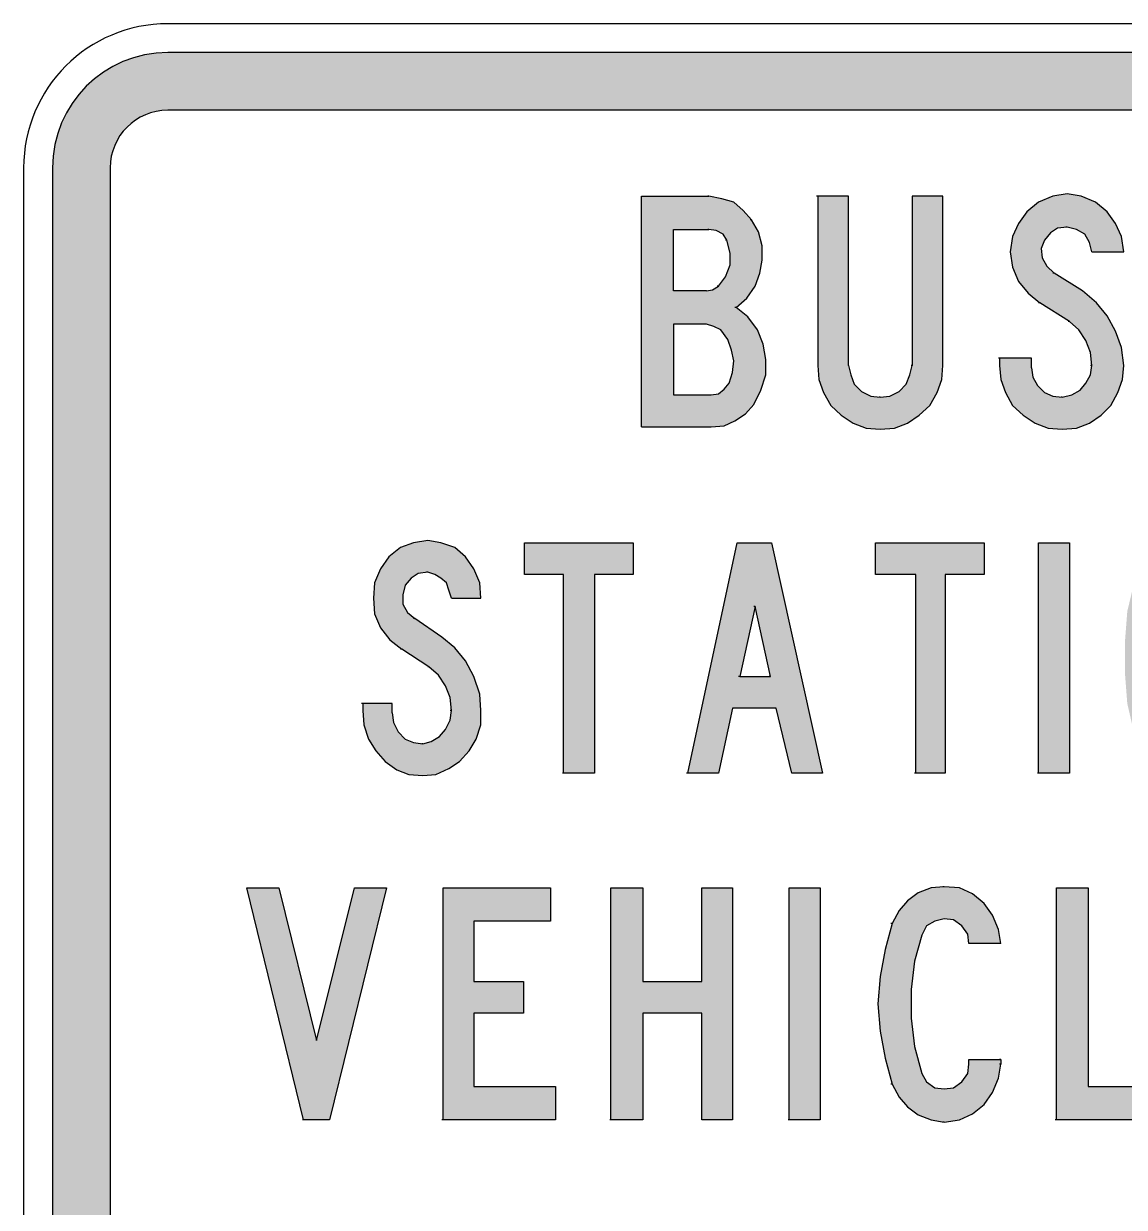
# Model space of a CAD drawing. Extents: x 227.8 to 287.8, y 176.5 to 262.2.
# Drawn here: x 227.75 to 265.93, y 221.12 to 262.15 of the extents above; entities that cross this region are included whole.
import ezdxf

# ---------------------------------------------------------------- set-up
doc = ezdxf.new("R2010")
doc.units = 0
doc.linetypes.add('CENTERX2', pattern=[101.60000000000001, 63.5, -12.7, 12.7, -12.7])
doc.layers.get('0').update_dxf_attribs({"linetype": 'CONTINUOUS'})
doc.layers.add('L35', color=3, linetype='CONTINUOUS')
doc.layers.add('T25', color=1, linetype='CONTINUOUS')

msp = doc.modelspace()

# ---------------------------------------------------------------- hatches: boundary and pattern name
at = {"layer": 'T25', "linetype": 'CENTERX2'}
h = msp.add_hatch(color=256, dxfattribs=at)
edge = h.paths.add_edge_path(flags=16)
edge.add_line((232.7540046261402, 185.1523697119231), (282.7540046261402, 185.1523697119231))
edge.add_arc((282.7540046261402, 187.1523697119231), 2, 270, 359.9999999999992)
edge.add_line((284.7540046261402, 187.1523697119231), (284.7540046261402, 257.1523697119231))
edge.add_arc((282.7540046261402, 257.1523697119231), 2, 0, 90)
edge.add_line((282.7540046261402, 259.1523697119231), (232.7540046261402, 259.152369711923))
edge.add_arc((232.7540046261402, 257.152369711923), 2, 90, 180)
edge.add_line((230.7540046261402, 257.152369711923), (230.7540046261402, 187.1523697119231))
edge.add_arc((232.7540046261402, 187.1523697119231), 2, 180, 270)
edge = h.paths.add_edge_path()
edge.add_line((232.7540046261402, 183.1523697119231), (282.7540046261402, 183.1523697119231))
edge.add_arc((282.7540046261402, 187.1523697119231), 4, 270, 360)
edge.add_line((286.7540046261402, 187.1523697119231), (286.7540046261402, 257.1523697119231))
edge.add_arc((282.7540046261402, 257.1523697119231), 4, 0, 90)
edge.add_line((282.7540046261402, 261.1523697119231), (232.7540046261402, 261.152369711923))
edge.add_arc((232.7540046261402, 257.152369711923), 4, 90, 180)
edge.add_line((228.7540046261402, 257.152369711923), (228.7540046261402, 187.1523697119231))
edge.add_arc((232.7540046261402, 187.1523697119231), 4, 180, 270)
h = msp.add_hatch(color=256, dxfattribs=at)
h.paths.add_polyline_path([(252.8361580982138, 252.6413756011945), (253.1230850045043, 253.0512711816094), (253.2870432366703, 253.5021563200659), (253.3690223527533, 253.953041458522), (253.3690223527532, 254.4449161550197), (253.2460536786288, 254.9367908515175), (253.0001163303799, 255.346686431932), (252.7131894240893, 255.6746028962647), (252.3852729597577, 255.9615298025545), (251.9753773793428, 256.0844984766792), (251.5244922408867, 256.166477592762), (251.4835026828451, 256.166477592762), (249.1880874325222, 256.166477592762), (249.1880874325223, 248.1735137746732), (251.6064713569695, 248.1735137746732), (252.0573564954258, 248.2145033327147), (252.4262625177992, 248.3784615648806), (252.7951685401724, 248.6243989131294), (253.0820954464629, 248.9523153774613), (253.3280327947118, 249.4441900739592), (253.4919910268776, 249.9770543284982), (253.4919910268776, 250.5099185830378), (253.4100119107947, 251.0427828375769), (253.2050641205872, 251.5346575340747), (252.8771476562555, 251.9855426725309), (252.4672520758407, 252.3134591368628)])
h.paths.add_polyline_path([(250.2948054996422, 252.8873129494435), (250.2948054996422, 255.0187699676005), (251.5244922408865, 255.0187699676005), (251.7704295891355, 254.977780409559), (252.0163669373843, 254.8548117354347), (252.1393356115088, 254.6498639452272), (252.2623042856332, 254.1989788067709), (252.2623042856333, 253.7890832263562), (252.0983460534673, 253.3791876459413), (251.8524087052184, 253.0512711816094), (251.647460915011, 252.9283025074849), (251.4425131248037, 252.8873129494435)], flags=16)
h.paths.add_polyline_path([(250.2948054996421, 251.739605324282), (251.4425131248038, 251.739605324282), (251.688450473052, 251.6576262081992), (251.9343878213013, 251.5346575340747), (252.1803251695502, 251.2067410697426), (252.3032938436747, 250.8378350473692), (252.3852729597577, 250.4689290249961), (252.3442834017162, 250.0590334445813), (252.2213147275918, 249.690127422208), (252.0573564954257, 249.4851796320004), (251.8524087052184, 249.3212213998347), (251.6064713569695, 249.2802318417932), (250.2948054996422, 249.2802318417932)], flags=16)
h.paths.add_polyline_path([(256.3612600897813, 256.166477592762), (255.2955315807028, 256.166477592762), (255.2955315807028, 250.3049707928301), (255.3365211387442, 249.8130960963323), (255.5004793709102, 249.3622109578763), (255.746416719159, 248.9113258194199), (256.1153227415318, 248.5834093550883), (256.5252183219473, 248.2964824487977), (256.9761034604035, 248.1325242166317), (257.4679781569018, 248.0915346585903), (257.9598528533991, 248.1325242166317), (258.4107379918555, 248.2964824487977), (258.8206335722699, 248.5834093550878), (259.1895395946435, 248.9113258194199), (259.4354769428924, 249.3622109578763), (259.5994351750583, 249.8130960963325), (259.6404247330997, 250.3049707928301), (259.6404247330997, 256.166477592762), (258.5746962240213, 256.166477592762), (258.5746962240213, 250.3049707928302), (258.4927171079384, 249.9770543284984), (258.3697484338138, 249.6491378641665), (258.123811085565, 249.4032005159176), (257.7958946212329, 249.2392422837517), (257.4679781569013, 249.1982527257102), (257.1400616925694, 249.2392422837517), (256.8121452282376, 249.4032005159175), (256.5662078799888, 249.6491378641665), (256.4432392058644, 249.9770543284982), (256.3612600897813, 250.3049707928301)])
h.paths.add_polyline_path([(264.4771925819944, 252.8873129494436), (263.493443188999, 253.5021563200656), (263.24750584075, 253.7480936683147), (263.0835476085841, 254.0350205746049), (263.0425580505427, 254.3629370389369), (263.1655267246671, 254.6498639452272), (263.3704745148745, 254.8958012934761), (263.6164118631235, 255.059759525642), (263.9443283274552, 255.1007490836835), (264.272244791787, 255.0187699676005), (264.5591716980775, 254.8548117354345), (264.7231299302433, 254.5678848291442), (264.8051090463264, 254.2399683648124), (265.9118271134463, 254.2399683648123), (265.8298479973633, 254.7728326193517), (265.6249002071561, 255.2237177578077), (265.3379733008655, 255.6336133382229), (264.9280777204507, 255.9615298025546), (264.4362030239529, 256.166477592762), (263.9443283274552, 256.248456708845), (263.4524536309575, 256.166477592762), (262.9605789344596, 255.9615298025545), (262.5506833540449, 255.6336133382227), (262.2637564477545, 255.223717757808), (262.0588086575472, 254.7728326193516), (261.9768295414642, 254.2399683648123), (262.0588086575472, 253.7071041102731), (262.2637564477545, 253.2152294137753), (262.5916729120865, 252.8053338333605), (263.0015684925012, 252.4774173690289), (264.026307443538, 251.8215844403651), (264.3542239078699, 251.5346575340748), (264.6001612561191, 251.165751511701), (264.7641194882848, 250.7558559312866), (264.8051090463263, 250.3049707928304), (264.7641194882848, 249.9770543284984), (264.600161256119, 249.6901274222081), (264.3952134659115, 249.4441900739591), (264.108286559621, 249.2802318417932), (263.7803700952893, 249.1982527257102), (263.4524536309575, 249.2392422837517), (263.1655267246671, 249.3622109578762), (262.9195893764182, 249.6081483061248), (262.7556311442523, 249.8950752124154), (262.7146415862108, 250.2229916767471), (262.7146415862108, 250.5509081410791), (261.6079235190908, 250.5509081410791), (261.6079235190908, 250.30497079283), (261.6489130771323, 249.8130960963325), (261.8128713092981, 249.3622109578761), (262.0588086575472, 248.9113258194197), (262.4277146799201, 248.5834093550879), (262.8376102603352, 248.2964824487976), (263.2884953987917, 248.1325242166317), (263.7803700952895, 248.0915346585903), (264.272244791787, 248.1325242166317), (264.7231299302434, 248.2964824487976), (265.1330255106581, 248.583409355088), (265.4609419749901, 248.9113258194199), (265.706879323239, 249.3622109578762), (265.8708375554049, 249.8130960963326), (265.9118271134463, 250.3049707928301), (265.8298479973632, 250.9198141634525), (265.6249002071559, 251.4936679760334), (265.3379733008657, 252.0265322305723), (264.9690672784922, 252.4774173690288)])
h = msp.add_hatch(color=256, dxfattribs=at)
h.paths.add_polyline_path([(243.3675701906318, 239.5247170279212), (243.0806432843416, 240.0575812824599), (242.7117372619682, 240.5084664209163), (242.2608521235117, 240.8773724432899), (241.3180922885582, 241.5332053719533), (241.0721549403091, 241.7381531621607), (240.908196708143, 242.0250800684511), (240.9081967081431, 242.3529965327828), (240.990175824226, 242.6809129971147), (241.1951236144335, 242.9268503453637), (241.4410609626823, 243.0908085775296), (241.7689774270143, 243.1317981355711), (242.014914775263, 243.0498190194881), (242.2198625654704, 242.9268503453637), (242.4248103556779, 242.7628921131977), (242.5067894717609, 242.5169547649488), (242.5887685878439, 242.2300278586585), (243.6135075388808, 242.2300278586585), (243.5725179808393, 242.7628921131977), (243.3675701906319, 243.2547668096955), (243.0806432843416, 243.6646623901102), (242.7117372619684, 243.9925788544422), (242.2198625654705, 244.156537086608), (241.7689774270142, 244.238516202691), (241.2771027305165, 244.1565370866081), (240.8262175920601, 243.9925788544422), (240.4163220116453, 243.6646623901104), (240.1293951053549, 243.2547668096954), (239.9244473151475, 242.7628921131978), (239.883457757106, 242.2300278586584), (239.9244473151476, 241.6971636041192), (240.1293951053549, 241.2052889076214), (240.4573115696867, 240.7953933272067), (240.8672071501019, 240.4674768628749), (241.809966985056, 239.8526334922524), (242.1378834493877, 239.5657065859621), (242.3838207976365, 239.1968005635886), (242.5477790298023, 238.7869049831742), (242.5887685878438, 238.3360198447178), (242.5477790298023, 238.0081033803859), (242.3838207976365, 237.6801869160542), (242.178873007429, 237.4342495678052), (241.8919461011386, 237.2702913356393), (241.6050191948481, 237.1883122195564), (241.2771027305165, 237.2293017775978), (240.9901758242262, 237.3522704517223), (240.7442384759772, 237.5982077999712), (240.5802802438112, 237.9261242643031), (240.5392906857697, 238.2540407286348), (240.5392906857697, 238.5819571929667), (239.5145517347327, 238.5819571929667), (239.5145517347327, 238.3360198447178), (239.5555412927742, 237.8441451482203), (239.7194995249401, 237.3522704517223), (239.965436873189, 236.9423748713074), (240.2933533375208, 236.5734688489344), (240.7032489179359, 236.2865419426437), (241.1131444983505, 236.1225837104779), (241.605019194848, 236.0815941524364), (242.0559043333045, 236.1225837104779), (242.506789471761, 236.3275315006854), (242.8756954941342, 236.5734688489342), (243.203611958466, 236.9423748713075), (243.4495493067148, 237.3522704517222), (243.6135075388808, 237.8441451482201), (243.6135075388808, 238.3360198447182), (243.5725179808394, 238.9098736572986)])
h.paths.add_polyline_path([(248.9011605262318, 244.1565370866081), (245.1301211864156, 244.1565370866081), (245.1301211864156, 243.0498190194881), (246.4827766017845, 243.0498190194881), (246.4827766017844, 236.1635732685194), (247.5485051108629, 236.1635732685194), (247.5485051108629, 243.0498190194881), (248.9011605262318, 243.0498190194881)])
h.paths.add_polyline_path([(253.6969388170851, 244.1565370866081), (252.5082416338821, 244.1565370866081), (250.78668019614, 236.1635732685194), (251.8524087052185, 236.1635732685193), (252.3442834017162, 238.4179989608008), (253.860897049251, 238.4179989608008), (254.3937613037902, 236.1635732685193), (255.4594898128687, 236.1635732685194)])
h.paths.add_polyline_path([(253.1230850045043, 241.943100952368), (253.6559492590436, 239.5247170279208), (253.6149597010021, 239.5247170279208), (252.5902207499651, 239.5247170279208)], flags=16)
h.paths.add_polyline_path([(261.0750592645516, 244.1565370866081), (257.3040199247353, 244.1565370866081), (257.3040199247353, 243.0498190194881), (258.6976648981457, 243.0498190194881), (258.6976648981457, 236.1635732685193), (259.7224038491827, 236.1635732685194), (259.7224038491827, 243.0498190194881), (261.0750592645516, 243.0498190194881)])
h.paths.add_polyline_path([(264.0263074435382, 244.1565370866081), (262.9605789344598, 244.1565370866082), (262.9605789344596, 236.1635732685193), (264.0263074435382, 236.1635732685194)])
h.paths.add_polyline_path([(269.395939546972, 243.6646623901103), (269.0270335245988, 243.9925788544421), (268.5761483861426, 244.156537086608), (268.0842736896448, 244.238516202691), (267.592398993147, 244.1565370866081), (267.1415138546908, 243.9925788544423), (266.7726078323172, 243.6646623901102), (266.4856809260271, 243.2547668096956), (266.2807331358197, 242.8038816712394), (266.0347957875707, 241.7791427202019), (265.9528166714877, 240.7134142111231), (265.9528166714878, 239.6476857020446), (266.0347957875708, 238.5819571929666), (266.2807331358197, 237.5162286838881), (266.4856809260269, 237.0653435454318), (266.7726078323176, 236.6554479650169), (267.1415138546906, 236.3275315006853), (267.592398993147, 236.1635732685194), (268.0842736896448, 236.0815941524364), (268.5761483861424, 236.1635732685193), (269.0270335245988, 236.3275315006853), (269.3959395469721, 236.6554479650171), (269.6828664532625, 237.0653435454319), (269.8878142434699, 237.5162286838881), (270.0927620336772, 238.5819571929665), (270.2157307078018, 239.6476857020454), (270.2157307078018, 240.7134142111238), (270.0927620336774, 241.7791427202018), (269.88781424347, 242.8038816712393), (269.6828664532625, 243.2547668096957)])
h.paths.add_polyline_path([(267.9203154574788, 243.0908085775296), (268.2482319218107, 243.0908085775296), (268.5351588281009, 242.9678399034053), (268.78109617635, 242.7628921131977), (268.9040648504744, 242.4349756488659), (269.1090126406817, 241.328257581746), (269.1909917567648, 240.1805499565847), (269.1090126406818, 239.0328423314225), (268.9040648504744, 237.8851347062615), (268.78109617635, 237.5982077999713), (268.535158828101, 237.3522704517223), (268.2482319218107, 237.2293017775979), (267.9203154574788, 237.2293017775979), (267.6333885511887, 237.3522704517222), (267.3874512029398, 237.598207799971), (267.2644825288152, 237.8851347062617), (267.0595347386077, 239.0328423314229), (266.9775556225248, 240.1805499565847), (267.0595347386078, 241.3282575817459), (267.2644825288151, 242.4349756488658), (267.3874512029396, 242.7628921131978), (267.6333885511885, 242.9678399034051)], flags=16)
h.paths.add_polyline_path([(273.044010212664, 244.1565370866081), (271.9782817035855, 244.1565370866081), (271.9782817035855, 236.1635732685194), (273.044010212664, 236.1635732685194), (273.044010212664, 241.4512262558704), (275.2164567888624, 236.1635732685194), (276.036247949692, 236.1635732685193), (276.036247949692, 244.1565370866081), (275.0115089986551, 244.1565370866081), (275.011508998655, 239.5247170279207)])
h = msp.add_hatch(color=256, dxfattribs=at)
h.paths.add_polyline_path([(240.3343428955623, 232.1875861384957), (239.2276248284424, 232.1875861384957), (237.915958971115, 226.8999331511447), (236.6042931137876, 232.1875861384957), (235.4975750466676, 232.1875861384957), (237.4650738326587, 224.1536327623655), (238.3668441095713, 224.1536327623655)])
h.paths.add_polyline_path([(245.0891316283741, 228.9494110532187), (243.3675701906319, 228.9494110532187), (243.3675701906319, 231.0398785133343), (246.0318914633282, 231.0398785133343), (246.0318914633282, 232.1875861384957), (242.3018416815534, 232.1875861384957), (242.3018416815534, 224.1536327623655), (246.1958496954941, 224.1536327623655), (246.1958496954941, 225.301340387527), (243.3675701906319, 225.3013403875269), (243.3675701906319, 227.8426929860988), (245.0891316283741, 227.8426929860988)])
h.paths.add_polyline_path([(252.3442834017162, 232.1875861384957), (251.2785548926377, 232.1875861384957), (251.2785548926377, 228.9494110532187), (249.2290769905636, 228.9494110532187), (249.2290769905637, 232.1875861384957), (248.1223589234437, 232.1875861384958), (248.1223589234437, 224.1536327623655), (249.2290769905637, 224.1536327623655), (249.2290769905636, 227.8426929860988), (251.2785548926377, 227.8426929860988), (251.2785548926377, 224.1536327623655), (252.3442834017162, 224.1536327623655)])
h.paths.add_polyline_path([(255.3775106967858, 232.1875861384957), (254.3117821877073, 232.1875861384957), (254.3117821877073, 224.1536327623655), (255.3775106967858, 224.1536327623655)])
h.paths.add_polyline_path([(258.5337066659798, 228.6624841469286), (258.6566753401043, 229.6462335399238), (258.902612688353, 230.5480038168364), (259.066570920519, 230.8759202811684), (259.3534978268093, 231.0398785133342), (259.6814142911413, 231.1218576294173), (260.0093307554731, 231.0808680713758), (260.2962576617635, 230.8759202811683), (260.5012054519709, 230.588993374878), (260.5421950100123, 230.2610769105461), (261.6489130771323, 230.2610769105461), (261.5669339610494, 230.7529516070437), (261.361986170842, 231.2448263035414), (261.0750592645515, 231.6547218839565), (260.665163684137, 231.9826383482884), (260.2142785456805, 232.1875861384958), (259.6814142911413, 232.2285756965372), (259.2305291526851, 232.1875861384958), (258.7796440142287, 232.0236279063298), (258.4107379918553, 231.7367010000394), (258.1238110855649, 231.4087845357074), (257.8778737373162, 230.9578993972513), (257.6319363890673, 230.056129120339), (257.4679781569012, 229.1133692853848), (257.3859990408183, 228.1706094504305), (257.4679781569013, 227.2278496154765), (257.6319363890673, 226.285089780522), (257.8778737373162, 225.3833195036096), (258.1238110855648, 224.9324343651539), (258.4107379918555, 224.6045179008219), (258.7796440142286, 224.3175909945315), (259.2305291526852, 224.1536327623655), (259.6814142911413, 224.0716536462826), (260.2142785456805, 224.1536327623656), (260.6651636841369, 224.358580552573), (261.0750592645516, 224.6864970169047), (261.361986170842, 225.0963925973195), (261.5669339610494, 225.5882672938173), (261.6489130771323, 226.0801419903147), (261.6489130771323, 226.244100222481), (261.6079235190908, 226.244100222481), (260.5421950100123, 226.244100222481), (260.5421950100123, 226.0801419903153), (260.5012054519709, 225.7522255259832), (260.2962576617635, 225.4652986196929), (260.0093307554731, 225.2603508294855), (259.6814142911413, 225.219361271444), (259.3534978268094, 225.2603508294855), (259.066570920519, 225.4652986196928), (258.902612688353, 225.7522255259835), (258.6566753401042, 226.6949853609368), (258.5337066659798, 227.6787347539327)])
h.paths.add_polyline_path([(264.6821403722019, 232.1875861384957), (263.5754223050819, 232.1875861384957), (263.5754223050819, 224.1536327623655), (267.5104198770641, 224.1536327623655), (267.5104198770641, 225.301340387527), (264.6821403722019, 225.301340387527)])
h.paths.add_polyline_path([(272.2652086098759, 228.9494110532187), (270.5436471721337, 228.9494110532187), (270.5436471721337, 231.0398785133343), (273.2079684448299, 231.0398785133343), (273.2079684448299, 232.1875861384957), (269.4369291050136, 232.1875861384957), (269.4369291050136, 224.1536327623655), (273.3309371189543, 224.1536327623655), (273.3309371189544, 225.301340387527), (270.5436471721337, 225.301340387527), (270.5436471721337, 227.8426929860988), (272.2652086098758, 227.8426929860988)])
h.paths.add_polyline_path([(277.1839555748531, 229.5232648657995), (276.9380182266046, 229.728212656007), (276.7740599944387, 230.0151395622972), (276.7330704363972, 230.3430560266291), (276.8560391105217, 230.6709724909609), (277.0609869007291, 230.9169098392098), (277.306924248978, 231.0808680713758), (277.6348407133098, 231.1218576294172), (277.9627571776417, 231.0398785133342), (278.2086945258907, 230.8349307231269), (278.4136423160979, 230.5889933748779), (278.4956214321808, 230.2610769105462), (279.6023394993009, 230.2610769105461), (279.5203603832181, 230.7529516070436), (279.3154125930106, 231.2448263035415), (279.0284856867202, 231.6547218839564), (278.6185901063053, 231.9826383482884), (278.1267154098076, 232.1875861384957), (277.6348407133098, 232.2285756965372), (277.142966016812, 232.1875861384957), (276.6510913203143, 231.9826383482883), (276.2411957398995, 231.6547218839565), (275.9542688336091, 231.2448263035417), (275.7493210434017, 230.7529516070439), (275.6673419273187, 230.2610769105463), (275.7493210434017, 229.7282126560069), (275.9542688336091, 229.2363379595092), (276.2821852979409, 228.7854528210528), (276.6920808783563, 228.4985259147628), (277.7168198293928, 227.8426929860989), (278.0447362937247, 227.5557660798084), (278.2906736419734, 227.186860057435), (278.4546318741394, 226.7769644770204), (278.4956214321809, 226.3260793385642), (278.4546318741394, 225.998162874232), (278.2906736419735, 225.7112359679416), (278.0857258517661, 225.4652986196928), (277.7987989454757, 225.3013403875269), (277.4708824811437, 225.219361271444), (277.4298929231024, 225.219361271444), (277.142966016812, 225.219361271444), (276.8560391105217, 225.3833195036097), (276.6101017622728, 225.6292568518587), (276.4461435301068, 225.9161837581491), (276.4051539720654, 226.2441002224812), (276.4051539720654, 226.5720166868129), (275.2984359049454, 226.5720166868128), (275.2984359049454, 226.3260793385643), (275.3394254629869, 225.8342046420664), (275.503383695153, 225.3423299455681), (275.7493210434017, 224.9324343651535), (276.118227065775, 224.5635283427804), (276.52812264619, 224.3175909945315), (276.9790077846464, 224.1536327623655), (277.4708824811439, 224.0716536462826), (277.9627571776417, 224.1536327623655), (278.4136423160979, 224.3175909945314), (278.8235378965127, 224.5635283427803), (279.1514543608445, 224.9324343651535), (279.3973917090935, 225.3833195036102), (279.5613499412594, 225.8342046420663), (279.6023394993009, 226.3260793385641), (279.5203603832178, 226.9409227091863), (279.3154125930106, 227.5147765217669), (279.0284856867204, 228.0476407763059), (278.6595796643468, 228.4985259147624), (278.167704967849, 228.9084214951773)])

# ---------------------------------------------------------------- linework, layer by layer
at = {"color": 1}
for p, q in [((249.1880874325222, 248.1735137746732), (249.1880874325222, 256.166477592762)), ((249.1880874325222, 256.166477592762), (251.5244922408866, 256.166477592762)), ((251.5244922408866, 256.166477592762), (251.4835026828451, 256.166477592762)), ((251.5244922408866, 256.166477592762), (251.4835026828451, 256.166477592762)), ((251.9753773793429, 256.084498476679), (251.5244922408866, 256.166477592762)), ((252.3852729597577, 255.9615298025545), (251.9753773793429, 256.084498476679)), ((255.2955315807028, 256.166477592762), (255.2545420226613, 256.166477592762)), ((255.2955315807028, 256.166477592762), (255.2955315807028, 250.3049707928302)), ((256.3612600897813, 256.166477592762), (255.2955315807028, 256.166477592762)), ((256.3612600897813, 250.3049707928302), (256.3612600897813, 256.166477592762)), ((259.6404247330997, 256.166477592762), (258.5746962240213, 256.166477592762)), ((258.5746962240213, 256.166477592762), (258.5746962240213, 250.3049707928302)), ((259.6404247330997, 250.3049707928302), (259.6404247330997, 256.166477592762)), ((263.4524536309575, 256.166477592762), (262.9605789344597, 255.9615298025545)), ((263.9443283274553, 256.2484567088449), (263.4524536309575, 256.166477592762)), ((264.436203023953, 256.166477592762), (263.9443283274553, 256.2484567088449)), ((264.9280777204508, 255.9615298025545), (264.436203023953, 256.166477592762)), ((252.7131894240895, 255.6746028962642), (252.3852729597577, 255.9615298025545)), ((253.0001163303799, 255.3466864319323), (252.7131894240895, 255.6746028962642)), ((262.9605789344597, 255.9615298025545), (262.5506833540449, 255.6336133382227)), ((265.3379733008656, 255.6336133382227), (264.9280777204508, 255.9615298025545)), ((253.0001163303799, 255.3466864319323), (252.9591267723384, 255.3466864319323)), ((253.2460536786288, 254.9367908515175), (253.0001163303799, 255.3466864319323)), ((262.5506833540449, 255.6336133382227), (262.2637564477545, 255.2237177578079)), ((265.624900207156, 255.2237177578079), (265.3379733008656, 255.6336133382227)), ((250.2948054996422, 252.8873129494435), (250.2948054996422, 255.0187699676005)), ((250.2948054996422, 255.0187699676005), (251.5244922408866, 255.0187699676005)), ((251.5244922408866, 255.0187699676005), (251.4835026828451, 255.0187699676005)), ((251.5244922408866, 255.0187699676005), (251.4835026828451, 255.0187699676005)), ((251.7704295891355, 254.977780409559), (251.5244922408866, 255.0187699676005)), ((252.0163669373844, 254.8548117354346), (251.7704295891355, 254.977780409559)), ((252.1393356115088, 254.6498639452272), (252.0163669373844, 254.8548117354346)), ((253.3690223527532, 254.4449161550198), (253.2460536786288, 254.9367908515175)), ((262.2637564477545, 255.2237177578079), (262.0588086575472, 254.7728326193516)), ((263.3704745148745, 254.895801293476), (263.1655267246671, 254.6498639452272)), ((263.6164118631234, 255.059759525642), (263.3704745148745, 254.895801293476)), ((263.9443283274553, 255.1007490836835), (263.6164118631234, 255.059759525642)), ((263.9443283274553, 255.1007490836835), (263.9033387694138, 255.1007490836835)), ((264.2722447917871, 255.0187699676005), (263.9443283274553, 255.1007490836835)), ((264.5591716980774, 254.8548117354346), (264.2722447917871, 255.0187699676005)), ((264.7231299302434, 254.5678848291442), (264.5591716980774, 254.8548117354346)), ((265.8298479973633, 254.7728326193516), (265.624900207156, 255.2237177578079)), ((252.1393356115088, 254.6498639452272), (252.0983460534673, 254.6498639452272)), ((252.2623042856332, 254.1989788067709), (252.1393356115088, 254.6498639452272)), ((253.3690223527532, 253.953041458522), (253.3690223527532, 254.4449161550198)), ((262.0588086575472, 254.7728326193516), (261.9768295414642, 254.2399683648124)), ((263.1655267246671, 254.6498639452272), (263.0425580505427, 254.3629370389368)), ((264.8051090463263, 254.2399683648124), (264.7231299302434, 254.5678848291442)), ((265.9118271134463, 254.2399683648124), (265.8298479973633, 254.7728326193516)), ((252.2623042856332, 253.7890832263561), (252.2623042856332, 254.1989788067709)), ((261.9768295414642, 254.2399683648124), (262.0588086575472, 253.7071041102731)), ((263.0425580505427, 254.3629370389368), (263.0835476085841, 254.0350205746049)), ((263.0835476085841, 254.0350205746049), (263.2475058407501, 253.7480936683146)), ((264.8051090463263, 254.2399683648124), (265.9118271134463, 254.2399683648124)), ((252.0983460534673, 253.3791876459413), (252.2623042856332, 253.7890832263561)), ((253.2870432366703, 253.5021563200657), (253.3690223527532, 253.953041458522)), ((262.0588086575472, 253.7071041102731), (262.2637564477545, 253.2152294137753)), ((263.2475058407501, 253.7480936683146), (263.493443188999, 253.5021563200657)), ((251.8524087052184, 253.0512711816094), (252.0983460534673, 253.3791876459413)), ((253.1230850045043, 253.0512711816094), (253.2870432366703, 253.5021563200657)), ((262.2637564477545, 253.2152294137753), (262.5916729120864, 252.8053338333605)), ((263.493443188999, 253.5021563200657), (263.4524536309575, 253.5021563200657)), ((263.493443188999, 253.5021563200657), (263.4524536309575, 253.5021563200657)), ((264.4771925819945, 252.8873129494435), (263.493443188999, 253.5021563200657)), ((251.4425131248036, 252.8873129494435), (250.2948054996422, 252.8873129494435)), ((251.4425131248036, 252.8873129494435), (251.647460915011, 252.928302507485)), ((251.647460915011, 252.928302507485), (251.8524087052184, 253.0512711816094)), ((251.8524087052184, 253.0512711816094), (251.8114191471769, 253.0512711816094)), ((252.836158098214, 252.6413756011946), (253.1230850045043, 253.0512711816094)), ((262.5916729120864, 252.8053338333605), (263.0015684925012, 252.4774173690287)), ((264.9690672784923, 252.4774173690287), (264.4771925819945, 252.8873129494435)), ((252.4672520758406, 252.3134591368628), (252.836158098214, 252.6413756011946)), ((263.0015684925012, 252.4774173690287), (262.9605789344597, 252.4774173690287)), ((263.0015684925012, 252.4774173690287), (262.9605789344597, 252.4774173690287)), ((264.0263074435382, 251.821584440365), (263.0015684925012, 252.4774173690287)), ((265.3379733008656, 252.0265322305724), (264.9690672784923, 252.4774173690287)), ((252.4672520758406, 252.3134591368628), (252.4262625177992, 252.3134591368628)), ((252.8771476562554, 251.9855426725309), (252.4672520758406, 252.3134591368628)), ((253.2050641205873, 251.5346575340746), (252.8771476562554, 251.9855426725309)), ((265.624900207156, 251.4936679760332), (265.3379733008656, 252.0265322305724)), ((251.4425131248036, 251.739605324282), (250.2948054996422, 251.739605324282)), ((250.2948054996422, 251.739605324282), (250.2948054996422, 249.2802318417932)), ((251.4425131248036, 251.739605324282), (251.4015235667621, 251.739605324282)), ((251.6884504730525, 251.6576262081991), (251.4425131248036, 251.739605324282)), ((251.9343878213014, 251.5346575340746), (251.6884504730525, 251.6576262081991)), ((264.0263074435382, 251.821584440365), (263.9853178854967, 251.821584440365)), ((264.3542239078701, 251.5346575340746), (264.0263074435382, 251.821584440365)), ((252.1803251695503, 251.2067410697428), (251.9343878213014, 251.5346575340746)), ((252.3032938436747, 250.8378350473695), (252.1803251695503, 251.2067410697428)), ((253.4100119107947, 251.0427828375769), (253.2050641205873, 251.5346575340746)), ((264.600161256119, 251.1657515117013), (264.3542239078701, 251.5346575340746)), ((264.7641194882848, 250.7558559312865), (264.600161256119, 251.1657515117013)), ((265.8298479973633, 250.9198141634524), (265.624900207156, 251.4936679760332)), ((252.3852729597577, 250.4689290249961), (252.3032938436747, 250.8378350473695)), ((253.4919910268777, 250.5099185830376), (253.4100119107947, 251.0427828375769)), ((264.8051090463263, 250.3049707928302), (264.7641194882848, 250.7558559312865)), ((265.9118271134463, 250.3049707928302), (265.8298479973633, 250.9198141634524)), ((252.3442834017162, 250.0590334445813), (252.3852729597577, 250.4689290249961)), ((253.4919910268777, 249.9770543284984), (253.4919910268777, 250.5099185830376)), ((261.6079235190908, 250.5509081410791), (261.5669339610494, 250.5509081410791)), ((261.6079235190908, 250.5509081410791), (261.6079235190908, 250.3049707928302)), ((262.7146415862108, 250.5509081410791), (261.6079235190908, 250.5509081410791)), ((262.7146415862108, 250.2229916767473), (262.7146415862108, 250.5509081410791)), ((252.2213147275918, 249.690127422208), (252.3442834017162, 250.0590334445813)), ((253.3280327947118, 249.4441900739591), (253.4919910268777, 249.9770543284984)), ((255.2955315807028, 250.3049707928302), (255.3365211387443, 249.8130960963324)), ((256.3612600897813, 250.3049707928302), (256.4432392058643, 249.9770543284984)), ((256.4432392058643, 249.9770543284984), (256.5662078799887, 249.6491378641665)), ((258.3697484338139, 249.6491378641665), (258.4927171079383, 249.9770543284984)), ((258.4927171079383, 249.9770543284984), (258.5746962240213, 250.3049707928302)), ((258.5746962240213, 250.3049707928302), (258.5337066659798, 250.3049707928302)), ((258.5746962240213, 250.3049707928302), (258.5337066659798, 250.3049707928302)), ((259.5994351750583, 249.8130960963324), (259.6404247330997, 250.3049707928302)), ((261.6079235190908, 250.3049707928302), (261.6489130771323, 249.8130960963324)), ((262.7146415862108, 250.2229916767473), (262.7556311442523, 249.8950752124154)), ((264.600161256119, 249.690127422208), (264.7641194882848, 249.9770543284984)), ((264.7641194882848, 249.9770543284984), (264.8051090463263, 250.3049707928302)), ((264.8051090463263, 250.3049707928302), (264.7641194882848, 250.3049707928302)), ((265.8708375554048, 249.8130960963324), (265.9118271134463, 250.3049707928302)), ((252.0573564954258, 249.4851796320006), (252.2213147275918, 249.690127422208)), ((255.3365211387443, 249.8130960963324), (255.5004793709102, 249.3622109578762)), ((256.5662078799887, 249.6491378641665), (256.8121452282376, 249.4032005159176)), ((258.123811085565, 249.4032005159176), (258.3697484338139, 249.6491378641665)), ((259.4354769428924, 249.3622109578762), (259.5994351750583, 249.8130960963324)), ((261.6489130771323, 249.8130960963324), (261.8128713092983, 249.3622109578762)), ((262.7556311442523, 249.8950752124154), (262.9195893764182, 249.608148306125)), ((262.9195893764182, 249.608148306125), (263.1655267246671, 249.3622109578762)), ((264.3952134659115, 249.4441900739591), (264.600161256119, 249.690127422208)), ((265.7068793232389, 249.3622109578762), (265.8708375554048, 249.8130960963324)), ((250.2948054996422, 249.2802318417932), (251.6064713569696, 249.2802318417932)), ((251.6064713569696, 249.2802318417932), (251.8524087052184, 249.3212213998347)), ((251.8524087052184, 249.3212213998347), (252.0573564954258, 249.4851796320006)), ((253.0820954464629, 248.9523153774613), (253.3280327947118, 249.4441900739591)), ((255.5004793709102, 249.3622109578762), (255.7464167191591, 248.9113258194199)), ((256.8121452282376, 249.4032005159176), (257.1400616925695, 249.2392422837517)), ((257.1400616925695, 249.2392422837517), (257.4679781569013, 249.1982527257102)), ((257.4679781569013, 249.1982527257102), (257.4269885988598, 249.1982527257102)), ((257.4679781569013, 249.1982527257102), (257.7958946212331, 249.2392422837517)), ((257.7958946212331, 249.2392422837517), (258.123811085565, 249.4032005159176)), ((259.1895395946435, 248.9113258194199), (259.4354769428924, 249.3622109578762)), ((261.8128713092983, 249.3622109578762), (262.0588086575472, 248.9113258194199)), ((263.1655267246671, 249.3622109578762), (263.4524536309575, 249.2392422837517)), ((263.4524536309575, 249.2392422837517), (263.7803700952893, 249.1982527257102)), ((263.7803700952893, 249.1982527257102), (263.7393805372478, 249.1982527257102)), ((263.7803700952893, 249.1982527257102), (264.1082865596211, 249.2802318417932)), ((264.1082865596211, 249.2802318417932), (264.3952134659115, 249.4441900739591)), ((265.46094197499, 248.9113258194199), (265.7068793232389, 249.3622109578762)), ((252.7951685401725, 248.6243989131295), (253.0820954464629, 248.9523153774613)), ((255.7464167191591, 248.9113258194199), (256.1153227415324, 248.583409355088)), ((258.8206335722701, 248.583409355088), (259.1895395946435, 248.9113258194199)), ((262.0588086575472, 248.9113258194199), (262.4277146799204, 248.583409355088)), ((265.1330255106582, 248.583409355088), (265.46094197499, 248.9113258194199)), ((252.0573564954258, 248.2145033327147), (252.4262625177992, 248.3784615648806)), ((252.4262625177992, 248.3784615648806), (252.7951685401725, 248.6243989131295)), ((256.1153227415324, 248.583409355088), (256.5252183219472, 248.2964824487977)), ((256.5252183219472, 248.2964824487977), (256.9761034604035, 248.1325242166317)), ((257.9598528533991, 248.1325242166317), (258.4107379918553, 248.2964824487977)), ((258.4107379918553, 248.2964824487977), (258.8206335722701, 248.583409355088)), ((262.4277146799204, 248.583409355088), (262.8376102603353, 248.2964824487977)), ((262.8376102603353, 248.2964824487977), (263.2884953987916, 248.1325242166317)), ((264.2722447917871, 248.1325242166317), (264.7231299302434, 248.2964824487977)), ((264.7231299302434, 248.2964824487977), (265.1330255106582, 248.583409355088)), ((249.1880874325222, 248.1735137746732), (251.6064713569696, 248.1735137746732)), ((251.6064713569696, 248.1735137746732), (252.0573564954258, 248.2145033327147)), ((256.9761034604035, 248.1325242166317), (257.4679781569013, 248.0915346585903)), ((257.4679781569013, 248.0915346585903), (257.9598528533991, 248.1325242166317)), ((263.2884953987916, 248.1325242166317), (263.7803700952893, 248.0915346585903)), ((263.7803700952893, 248.0915346585903), (264.2722447917871, 248.1325242166317)), ((241.7689774270142, 244.2385162026911), (241.2771027305164, 244.1565370866081)), ((242.2198625654705, 244.1565370866081), (241.7689774270142, 244.2385162026911)), ((240.8262175920601, 243.9925788544422), (240.4163220116453, 243.6646623901103)), ((241.2771027305164, 244.1565370866081), (240.8262175920601, 243.9925788544422)), ((242.7117372619682, 243.9925788544422), (242.2198625654705, 244.1565370866081)), ((243.0806432843416, 243.6646623901103), (242.7117372619682, 243.9925788544422)), ((245.1301211864156, 243.0498190194881), (245.1301211864156, 244.1565370866081)), ((245.1301211864156, 244.1565370866081), (248.9011605262318, 244.1565370866081)), ((248.9011605262318, 244.1565370866081), (248.9011605262318, 243.0498190194881)), ((250.7866801961399, 236.1635732685194), (252.5082416338821, 244.1565370866081)), ((252.5082416338821, 244.1565370866081), (253.6969388170851, 244.1565370866081)), ((253.6969388170851, 244.1565370866081), (255.4594898128688, 236.1635732685194)), ((257.3040199247354, 243.0498190194881), (257.3040199247354, 244.1565370866081)), ((257.3040199247354, 244.1565370866081), (261.0750592645516, 244.1565370866081)), ((261.0750592645516, 244.1565370866081), (261.0750592645516, 243.0498190194881)), ((262.9605789344597, 236.1635732685194), (262.9605789344597, 244.1565370866081)), ((262.9605789344597, 244.1565370866081), (264.0263074435382, 244.1565370866081)), ((264.0263074435382, 244.1565370866081), (264.0263074435382, 236.1635732685194)), ((240.4163220116453, 243.6646623901103), (240.1293951053549, 243.2547668096955)), ((243.3675701906319, 243.2547668096955), (243.0806432843416, 243.6646623901103)), ((240.1293951053549, 243.2547668096955), (239.9244473151475, 242.7628921131978)), ((241.4410609626823, 243.0908085775296), (241.1951236144334, 242.9268503453637)), ((241.7689774270142, 243.1317981355711), (241.4410609626823, 243.0908085775296)), ((241.7689774270142, 243.1317981355711), (241.7279878689727, 243.1317981355711)), ((242.0149147752631, 243.0498190194881), (241.7689774270142, 243.1317981355711)), ((242.2198625654705, 242.9268503453637), (242.0149147752631, 243.0498190194881)), ((243.5725179808393, 242.7628921131978), (243.3675701906319, 243.2547668096955)), ((246.4827766017845, 243.0498190194881), (245.1301211864156, 243.0498190194881)), ((246.4827766017845, 236.1635732685194), (246.4827766017845, 243.0498190194881)), ((248.9011605262318, 243.0498190194881), (247.5485051108629, 243.0498190194881)), ((247.5485051108629, 243.0498190194881), (247.5485051108629, 236.1635732685194)), ((258.6976648981457, 243.0498190194881), (257.3040199247354, 243.0498190194881)), ((258.6976648981457, 236.1635732685194), (258.6976648981457, 243.0498190194881)), ((261.0750592645516, 243.0498190194881), (259.7224038491827, 243.0498190194881)), ((259.7224038491827, 243.0498190194881), (259.7224038491827, 236.1635732685194)), ((239.9244473151475, 242.7628921131978), (239.883457757106, 242.2300278586585)), ((240.990175824226, 242.6809129971148), (240.9081967081431, 242.352996532783)), ((241.1951236144334, 242.9268503453637), (240.990175824226, 242.6809129971148)), ((242.4248103556779, 242.7628921131978), (242.2198625654705, 242.9268503453637)), ((242.5067894717608, 242.5169547649489), (242.4248103556779, 242.7628921131978)), ((243.6135075388808, 242.2300278586585), (243.5725179808393, 242.7628921131978)), ((239.883457757106, 242.2300278586585), (239.9244473151475, 241.6971636041193)), ((240.9081967081431, 242.352996532783), (240.9081967081431, 242.0250800684511)), ((242.5887685878438, 242.2300278586585), (242.5067894717608, 242.5169547649489)), ((242.5887685878438, 242.2300278586585), (243.6135075388808, 242.2300278586585)), ((240.9081967081431, 242.0250800684511), (241.072154940309, 241.7381531621607)), ((241.072154940309, 241.7381531621607), (241.3180922885579, 241.5332053719533)), ((253.1230850045043, 241.9431009523681), (252.5902207499651, 239.5247170279208)), ((253.1230850045043, 241.9431009523681), (253.0820954464629, 241.9431009523681)), ((253.6559492590436, 239.5247170279208), (253.1230850045043, 241.9431009523681)), ((239.9244473151475, 241.6971636041193), (240.1293951053549, 241.2052889076215)), ((241.3180922885579, 241.5332053719533), (241.2771027305164, 241.5332053719533)), ((241.3180922885579, 241.5332053719533), (241.2771027305164, 241.5332053719533)), ((242.2608521235119, 240.8773724432896), (241.3180922885579, 241.5332053719533)), ((240.1293951053549, 241.2052889076215), (240.4573115696868, 240.7953933272067)), ((240.4573115696868, 240.7953933272067), (240.8672071501016, 240.4674768628748)), ((242.7117372619682, 240.5084664209163), (242.2608521235119, 240.8773724432896)), ((243.0806432843416, 240.05758128246), (242.7117372619682, 240.5084664209163)), ((240.8672071501016, 240.4674768628748), (240.8262175920601, 240.4674768628748)), ((240.8672071501016, 240.4674768628748), (240.8262175920601, 240.4674768628748)), ((241.8099669850557, 239.8526334922526), (240.8672071501016, 240.4674768628748)), ((241.8099669850557, 239.8526334922526), (241.7689774270142, 239.8526334922526)), ((242.1378834493875, 239.5657065859623), (241.8099669850557, 239.8526334922526)), ((243.3675701906319, 239.5247170279208), (243.0806432843416, 240.05758128246)), ((242.3838207976364, 239.1968005635889), (242.1378834493875, 239.5657065859623)), ((243.5725179808393, 238.9098736572986), (243.3675701906319, 239.5247170279208)), ((252.5902207499651, 239.5247170279208), (252.5492311919236, 239.5247170279208)), ((252.5902207499651, 239.5247170279208), (253.6559492590436, 239.5247170279208)), ((253.6559492590436, 239.5247170279208), (253.6149597010021, 239.5247170279208)), ((242.5477790298023, 238.7869049831741), (242.3838207976364, 239.1968005635889)), ((243.6135075388808, 238.3360198447178), (243.5725179808393, 238.9098736572986)), ((239.5145517347327, 238.5819571929667), (239.4735621766912, 238.5819571929667)), ((239.5145517347327, 238.5819571929667), (239.5145517347327, 238.3360198447178)), ((240.5392906857697, 238.5819571929667), (239.5145517347327, 238.5819571929667)), ((240.5392906857697, 238.2540407286349), (240.5392906857697, 238.5819571929667)), ((242.5887685878438, 238.3360198447178), (242.5477790298023, 238.7869049831741)), ((239.5145517347327, 238.3360198447178), (239.5555412927742, 237.8441451482201)), ((240.5392906857697, 238.2540407286349), (240.5802802438112, 237.926124264303)), ((242.5477790298023, 238.008103380386), (242.5887685878438, 238.3360198447178)), ((242.5887685878438, 238.3360198447178), (242.5477790298023, 238.3360198447178)), ((243.6135075388808, 237.8441451482201), (243.6135075388808, 238.3360198447178)), ((252.3442834017162, 238.4179989608008), (251.8524087052184, 236.1635732685194)), ((253.860897049251, 238.4179989608008), (252.3442834017162, 238.4179989608008)), ((254.3937613037903, 236.1635732685194), (253.860897049251, 238.4179989608008)), ((239.5555412927742, 237.8441451482201), (239.7194995249401, 237.3522704517223)), ((240.5802802438112, 237.926124264303), (240.7442384759772, 237.5982077999712)), ((242.178873007429, 237.4342495678053), (242.3838207976364, 237.6801869160541)), ((242.3838207976364, 237.6801869160541), (242.5477790298023, 238.008103380386)), ((243.4495493067149, 237.3522704517223), (243.6135075388808, 237.8441451482201)), ((239.7194995249401, 237.3522704517223), (239.965436873189, 236.9423748713075)), ((240.7442384759772, 237.5982077999712), (240.990175824226, 237.3522704517223)), ((240.990175824226, 237.3522704517223), (241.2771027305164, 237.2293017775979)), ((241.2771027305164, 237.2293017775979), (241.6050191948482, 237.1883122195564)), ((241.6050191948482, 237.1883122195564), (241.8919461011386, 237.2702913356393)), ((241.8919461011386, 237.2702913356393), (242.178873007429, 237.4342495678053)), ((243.203611958466, 236.9423748713075), (243.4495493067149, 237.3522704517223)), ((239.965436873189, 236.9423748713075), (240.2933533375209, 236.5734688489342)), ((241.6050191948482, 237.1883122195564), (241.5640296368068, 237.1883122195564)), ((242.8756954941342, 236.5734688489342), (243.203611958466, 236.9423748713075)), ((240.2933533375209, 236.5734688489342), (240.7032489179357, 236.2865419426438)), ((242.5067894717608, 236.3275315006853), (242.8756954941342, 236.5734688489342)), ((240.7032489179357, 236.2865419426438), (241.1131444983505, 236.1225837104779)), ((241.1131444983505, 236.1225837104779), (241.6050191948482, 236.0815941524364)), ((241.6050191948482, 236.0815941524364), (242.0559043333045, 236.1225837104779)), ((242.0559043333045, 236.1225837104779), (242.5067894717608, 236.3275315006853)), ((246.4827766017845, 236.1635732685194), (246.441787043743, 236.1635732685194)), ((247.5485051108629, 236.1635732685194), (246.4827766017845, 236.1635732685194)), ((250.7866801961399, 236.1635732685194), (250.7456906380984, 236.1635732685194)), ((251.8524087052184, 236.1635732685194), (250.7866801961399, 236.1635732685194)), ((255.4594898128688, 236.1635732685194), (254.3937613037903, 236.1635732685194)), ((258.6976648981457, 236.1635732685194), (258.6566753401042, 236.1635732685194)), ((259.7224038491827, 236.1635732685194), (258.6976648981457, 236.1635732685194)), ((262.9605789344597, 236.1635732685194), (262.9195893764182, 236.1635732685194)), ((264.0263074435382, 236.1635732685194), (262.9605789344597, 236.1635732685194)), ((237.4650738326587, 224.1536327623655), (235.4975750466676, 232.1875861384957)), ((235.4975750466676, 232.1875861384957), (236.6042931137876, 232.1875861384957)), ((236.6042931137876, 232.1875861384957), (237.915958971115, 226.8999331511447)), ((237.915958971115, 226.8999331511447), (239.2276248284424, 232.1875861384957)), ((240.3343428955624, 232.1875861384957), (238.3668441095713, 224.1536327623655)), ((239.2276248284424, 232.1875861384957), (240.3343428955624, 232.1875861384957)), ((242.3018416815534, 224.1536327623655), (242.3018416815534, 232.1875861384957)), ((242.3018416815534, 232.1875861384957), (246.0318914633282, 232.1875861384957)), ((246.0318914633282, 232.1875861384957), (246.0318914633282, 231.0398785133343)), ((248.1223589234437, 224.1536327623655), (248.1223589234437, 232.1875861384957)), ((248.1223589234437, 232.1875861384957), (249.2290769905637, 232.1875861384957)), ((249.2290769905637, 232.1875861384957), (249.2290769905637, 228.9494110532187)), ((251.2785548926377, 228.9494110532187), (251.2785548926377, 232.1875861384957)), ((251.2785548926377, 232.1875861384957), (252.3442834017162, 232.1875861384957)), ((252.3442834017162, 232.1875861384957), (252.3442834017162, 224.1536327623655)), ((254.3117821877073, 224.1536327623655), (254.3117821877073, 232.1875861384957)), ((254.3117821877073, 232.1875861384957), (255.3775106967858, 232.1875861384957)), ((255.3775106967858, 232.1875861384957), (255.3775106967858, 224.1536327623655)), ((258.7796440142287, 232.0236279063298), (258.4107379918553, 231.7367010000394)), ((259.230529152685, 232.1875861384957), (258.7796440142287, 232.0236279063298)), ((259.6814142911413, 232.2285756965372), (259.230529152685, 232.1875861384957)), ((259.6814142911413, 232.2285756965372), (259.6404247330997, 232.2285756965372)), ((260.2142785456805, 232.1875861384957), (259.6814142911413, 232.2285756965372)), ((260.6651636841368, 231.9826383482883), (260.2142785456805, 232.1875861384957)), ((261.0750592645516, 231.6547218839565), (260.6651636841368, 231.9826383482883)), ((263.5754223050819, 224.1536327623655), (263.5754223050819, 232.1875861384957)), ((263.5754223050819, 232.1875861384957), (264.6821403722019, 232.1875861384957)), ((264.6821403722019, 232.1875861384957), (264.6821403722019, 225.301340387527)), ((258.4107379918553, 231.7367010000394), (258.123811085565, 231.4087845357076)), ((261.361986170842, 231.2448263035417), (261.0750592645516, 231.6547218839565)), ((246.0318914633282, 231.0398785133343), (243.3675701906319, 231.0398785133343)), ((243.3675701906319, 231.0398785133343), (243.3675701906319, 228.9494110532187)), ((258.123811085565, 231.4087845357076), (257.8778737373161, 230.9578993972513)), ((259.3534978268094, 231.0398785133343), (259.066570920519, 230.8759202811684)), ((259.6814142911413, 231.1218576294172), (259.3534978268094, 231.0398785133343)), ((260.0093307554731, 231.0808680713758), (259.6814142911413, 231.1218576294172)), ((260.2962576617634, 230.8759202811684), (260.0093307554731, 231.0808680713758)), ((261.5669339610494, 230.7529516070439), (261.361986170842, 231.2448263035417)), ((257.8778737373161, 230.9578993972513), (257.6319363890672, 230.0561291203387)), ((257.8778737373161, 230.9578993972513), (257.8368841792746, 230.9578993972513)), ((259.066570920519, 230.8759202811684), (258.9026126883531, 230.5480038168365)), ((260.5012054519709, 230.588993374878), (260.2962576617634, 230.8759202811684)), ((261.6489130771323, 230.2610769105461), (261.5669339610494, 230.7529516070439)), ((258.9026126883531, 230.5480038168365), (258.6566753401042, 229.6462335399239)), ((260.5421950100123, 230.2610769105461), (260.5012054519709, 230.588993374878)), ((261.6489130771323, 230.2610769105461), (260.5421950100123, 230.2610769105461)), ((257.6319363890672, 230.0561291203387), (257.4679781569013, 229.1133692853847)), ((258.6566753401042, 229.6462335399239), (258.5337066659798, 228.6624841469284)), ((257.4679781569013, 229.1133692853847), (257.3859990408183, 228.1706094504306)), ((243.3675701906319, 228.9494110532187), (245.0891316283741, 228.9494110532187)), ((245.0891316283741, 228.9494110532187), (245.0891316283741, 227.8426929860988)), ((249.2290769905637, 228.9494110532187), (251.2785548926377, 228.9494110532187)), ((258.5337066659798, 228.6624841469284), (258.5337066659798, 227.6787347539328)), ((257.3859990408183, 228.1706094504306), (257.4679781569013, 227.2278496154766)), ((245.0891316283741, 227.8426929860988), (243.3675701906319, 227.8426929860988)), ((243.3675701906319, 227.8426929860988), (243.3675701906319, 225.301340387527)), ((251.2785548926377, 227.8426929860988), (249.2290769905637, 227.8426929860988)), ((249.2290769905637, 227.8426929860988), (249.2290769905637, 224.1536327623655)), ((251.2785548926377, 224.1536327623655), (251.2785548926377, 227.8426929860988)), ((258.5337066659798, 227.6787347539328), (258.6566753401042, 226.6949853609373)), ((257.4679781569013, 227.2278496154766), (257.6319363890672, 226.2850897805225)), ((258.6566753401042, 226.6949853609373), (258.9026126883531, 225.7522255259832)), ((257.6319363890672, 226.2850897805225), (257.8778737373161, 225.3833195036099)), ((260.5421950100123, 226.0801419903151), (260.5421950100123, 226.244100222481)), ((260.5421950100123, 226.244100222481), (261.6489130771323, 226.244100222481)), ((261.6489130771323, 226.244100222481), (261.6079235190908, 226.244100222481)), ((261.6489130771323, 226.244100222481), (261.6489130771323, 226.0801419903151)), ((258.9026126883531, 225.7522255259832), (259.066570920519, 225.4652986196929)), ((260.2962576617634, 225.4652986196929), (260.5012054519709, 225.7522255259832)), ((260.5012054519709, 225.7522255259832), (260.5421950100123, 226.0801419903151)), ((261.5669339610494, 225.5882672938174), (261.6489130771323, 226.0801419903151)), ((261.6489130771323, 226.0801419903151), (261.6079235190908, 226.0801419903151)), ((261.6489130771323, 226.0801419903151), (261.6079235190908, 226.0801419903151)), ((243.3675701906319, 225.301340387527), (246.1958496954941, 225.301340387527)), ((246.1958496954941, 225.301340387527), (246.1958496954941, 224.1536327623655)), ((257.8778737373161, 225.3833195036099), (257.8368841792746, 225.3833195036099)), ((257.8778737373161, 225.3833195036099), (258.123811085565, 224.9324343651537)), ((259.066570920519, 225.4652986196929), (259.3534978268094, 225.2603508294855)), ((260.0093307554731, 225.2603508294855), (260.2962576617634, 225.4652986196929)), ((261.361986170842, 225.0963925973196), (261.5669339610494, 225.5882672938174)), ((264.6821403722019, 225.301340387527), (267.5104198770641, 225.301340387527)), ((258.123811085565, 224.9324343651537), (258.4107379918553, 224.6045179008218)), ((259.3534978268094, 225.2603508294855), (259.6814142911413, 225.219361271444)), ((259.6814142911413, 225.219361271444), (260.0093307554731, 225.2603508294855)), ((261.0750592645516, 224.6864970169048), (261.361986170842, 225.0963925973196)), ((258.4107379918553, 224.6045179008218), (258.7796440142287, 224.3175909945314)), ((260.6651636841368, 224.3585805525729), (261.0750592645516, 224.6864970169048)), ((237.4650738326587, 224.1536327623655), (237.4240842746172, 224.1536327623655)), ((238.3668441095713, 224.1536327623655), (237.4650738326587, 224.1536327623655)), ((242.3018416815534, 224.1536327623655), (242.2608521235119, 224.1536327623655)), ((246.1958496954941, 224.1536327623655), (242.3018416815534, 224.1536327623655)), ((248.1223589234437, 224.1536327623655), (248.0813693654022, 224.1536327623655)), ((249.2290769905637, 224.1536327623655), (248.1223589234437, 224.1536327623655)), ((252.3442834017162, 224.1536327623655), (251.2785548926377, 224.1536327623655)), ((254.3117821877073, 224.1536327623655), (254.2707926296658, 224.1536327623655)), ((255.3775106967858, 224.1536327623655), (254.3117821877073, 224.1536327623655)), ((258.7796440142287, 224.3175909945314), (259.230529152685, 224.1536327623655)), ((259.230529152685, 224.1536327623655), (259.6814142911413, 224.0716536462826)), ((259.6814142911413, 224.0716536462826), (259.6404247330997, 224.0716536462826)), ((259.6814142911413, 224.0716536462826), (260.2142785456805, 224.1536327623655)), ((260.2142785456805, 224.1536327623655), (260.6651636841368, 224.3585805525729)), ((263.5754223050819, 224.1536327623655), (263.5344327470405, 224.1536327623655)), ((267.5104198770641, 224.1536327623655), (263.5754223050819, 224.1536327623655))]:
    msp.add_line(p, q, dxfattribs=at)
at = {"layer": 'L35'}
for points in [[(232.7540046261402, 182.1523697119231), (282.7540046261402, 182.1523697119231, 0.414213562373095), (287.7540046261402, 187.1523697119231), (287.7540046261402, 257.1523697119231, 0.4142135623730953), (282.7540046261402, 262.1523697119231), (232.7540046261402, 262.152369711923, 0.414213562373095), (227.7540046261402, 257.152369711923), (227.7540046261402, 187.1523697119231, 0.414213562373095)], [(232.7540046261402, 183.1523697119231), (282.7540046261402, 183.1523697119231, 0.4142135623730951), (286.7540046261402, 187.1523697119231), (286.7540046261402, 257.1523697119231, 0.4142135623730951), (282.7540046261402, 261.1523697119231), (232.7540046261402, 261.152369711923, 0.4142135623730951), (228.7540046261402, 257.152369711923), (228.7540046261402, 187.1523697119231, 0.4142135623730951)], [(232.7540046261402, 185.1523697119231), (282.7540046261402, 185.1523697119231, 0.4142135623730909), (284.7540046261402, 187.1523697119231), (284.7540046261402, 257.1523697119231, 0.4142135623730951), (282.7540046261402, 259.1523697119231), (232.7540046261402, 259.152369711923, 0.4142135623730951), (230.7540046261402, 257.152369711923), (230.7540046261402, 187.1523697119231, 0.4142135623730951)]]:
    msp.add_lwpolyline(points, format="xyb", close=True, dxfattribs=at)

doc.saveas('drawing.dxf')
